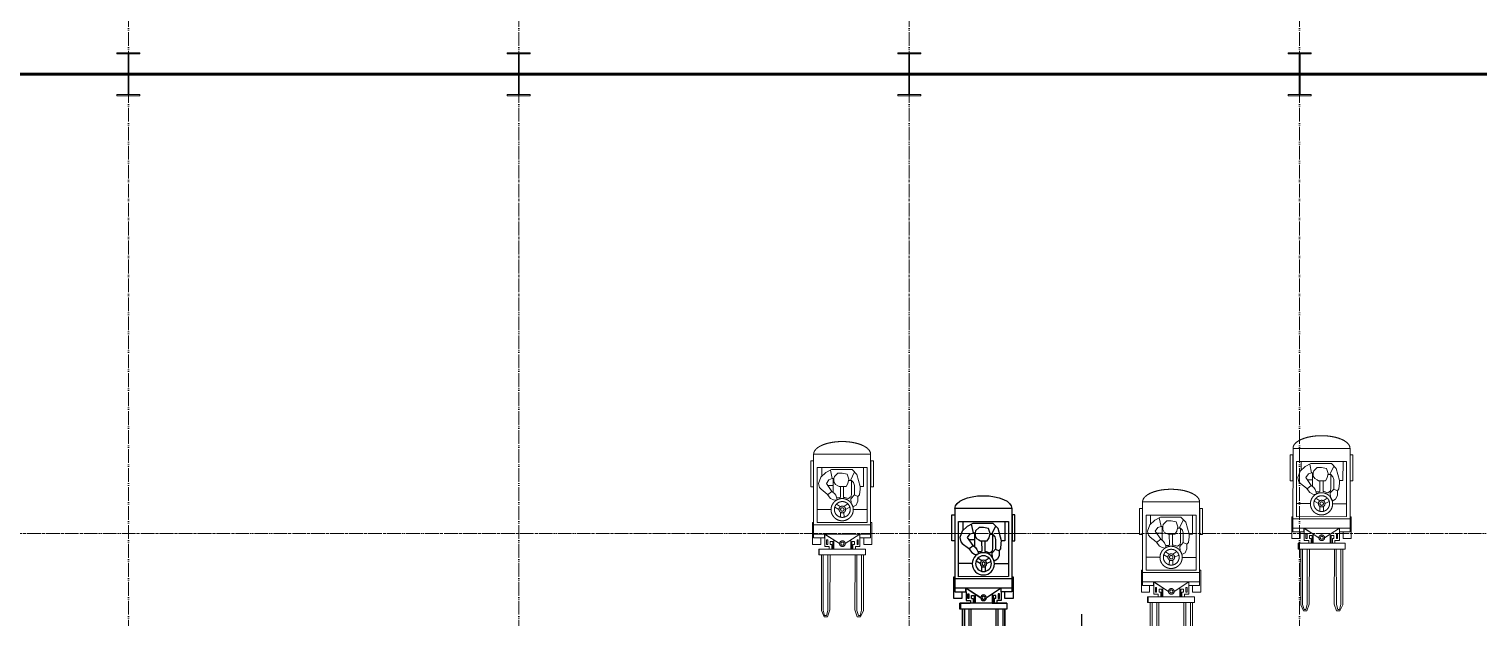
# Model space of a CAD drawing. Header units: millimetres. Extents: x 163705 to 1616509, y 81827 to 302547.
# Drawn here: x 232597 to 257851, y 155391 to 165648 of the extents above; entities that cross this region are included whole.
import ezdxf

# ---------------------------------------------------------------- set-up
doc = ezdxf.new("R2010")
doc.units = ezdxf.units.MM
doc.header["$LTSCALE"] = 10
doc.linetypes.add('ACAD_ISO02W100', pattern=[15, 12, -3])
doc.linetypes.add('ACAD_ISO05W100', pattern=[33, 24, -3, 0, -3, 0, -3])
for name, color, linetype, lineweight in [('1-双点线', 8, 'ACAD_ISO05W100', 0), ('1-建筑轮廓', 7, 'Continuous', 20), ('1-虚线', 8, 'ACAD_ISO02W100', 0), ('1-钢构', 6, 'Continuous', 0)]:
    doc.layers.add(name, color=color, linetype=linetype, lineweight=lineweight)

# ---------------------------------------------------------------- blocks, each defined once
blk = doc.blocks.new('G$C5C029050')
at = {"layer": '1-双点线'}
for p, q in [((52618.6, 77039.4), (52618.6, 45039.4)), ((59418.6, 77039.4), (59418.6, 45039.4)), ((66218.6, 77039.4), (66218.6, 45039.4)), ((73018.6, 77039.4), (73018.6, 45039.4)), ((1, 69039.4), (92688.6, 69039.4)), ((1, 61039.4), (92688.6, 61039.4))]:
    blk.add_line(p, q, dxfattribs=at)
at = {"layer": '1-双点线', "const_width": 50}
blk.add_lwpolyline([(2918.6, 69039.4), (2918.6, 21039.4), (86618.6, 21039.4), (86618.6, 69039.4)], close=True, dxfattribs=at)
at = {"layer": '1-双点线'}
blk.add_lwpolyline([(2918.6, 69039.4), (86618.6, 69039.4), (86618.6, 45039.4), (2918.6, 45039.4)], close=True, dxfattribs=at)
at = {"layer": '1-钢构'}
for points in [[(52818.6, 69414.4), (52818.6, 69394.3), (52624.6, 69394.3), (52624.6, 68684.6), (52818.6, 68684.6), (52818.6, 68664.4), (52418.6, 68664.4), (52418.6, 68684.6), (52612.5, 68684.6), (52612.5, 69394.3), (52418.6, 69394.3), (52418.6, 69414.4), (52818.6, 69414.4)], [(59618.6, 69414.4), (59618.6, 69394.3), (59424.6, 69394.3), (59424.6, 68684.6), (59618.6, 68684.6), (59618.6, 68664.4), (59218.6, 68664.4), (59218.6, 68684.6), (59412.5, 68684.6), (59412.5, 69394.3), (59218.6, 69394.3), (59218.6, 69414.4), (59618.6, 69414.4)], [(66418.6, 69414.4), (66418.6, 69394.3), (66224.6, 69394.3), (66224.6, 68684.6), (66418.6, 68684.6), (66418.6, 68664.4), (66018.6, 68664.4), (66018.6, 68684.6), (66212.5, 68684.6), (66212.5, 69394.3), (66018.6, 69394.3), (66018.6, 69414.4), (66418.6, 69414.4)], [(73218.6, 69414.4), (73218.6, 69394.3), (73024.6, 69394.3), (73024.6, 68684.6), (73218.6, 68684.6), (73218.6, 68664.4), (72818.6, 68664.4), (72818.6, 68684.6), (73012.5, 68684.6), (73012.5, 69394.3), (72818.6, 69394.3), (72818.6, 69414.4), (73218.6, 69414.4)]]:
    blk.add_lwpolyline(points, dxfattribs=at)
blk = doc.blocks.new('11111')
at = {"ltscale": 1000}
for p, q in [((523191, 351985), (523191, 315627)), ((523191, 351985), (548010, 351985)), ((548010, 351985), (548017, 317187)), ((524718, 346205), (524692, 322265)), ((546509, 346223), (524718, 346247)), ((526242, 346245), (526255, 337931)), ((527718, 337931), (529181, 343180)), ((529181, 343180), (531310, 345336)), ((532020, 340581), (530245, 344258)), ((531310, 345336), (540243, 345336)), ((532651, 341120), (533418, 343277)), ((533130, 339204), (532651, 341120)), ((533418, 343277), (535624, 343708)), ((535624, 343708), (537495, 343708)), ((537495, 343708), (538982, 342222)), ((538982, 342222), (539174, 341360)), ((539893, 341360), (539174, 341360)), ((539174, 341360), (539174, 339922)), ((539533, 341360), (539539, 335337)), ((539893, 341360), (540729, 345078)), ((541332, 340881), (539893, 341360)), ((540243, 345336), (542671, 344048)), ((542671, 344048), (544889, 342042)), ((544509, 346225), (544509, 342404)), ((544889, 342042), (545848, 339316)), ((546478, 322233), (546509, 346223)), ((526255, 337931), (527386, 337931)), ((527386, 337931), (527718, 337931)), ((527792, 336821), (527718, 337931)), ((528021, 334346), (527792, 336821)), ((530689, 339640), (530270, 338421)), ((530270, 338421), (530270, 334269)), ((531537, 340581), (530689, 339640)), ((531537, 334691), (531537, 340581)), ((531537, 340581), (532786, 340581)), ((531636, 333519), (531537, 334691)), ((533898, 337904), (533130, 339204)), ((536861, 337904), (533898, 337904)), ((534941, 337904), (534941, 333173)), ((536366, 337904), (536336, 333362)), ((537543, 338293), (536861, 337904)), ((538550, 338868), (537543, 338293)), ((538984, 334903), (538414, 334124)), ((539174, 339922), (538550, 338868)), ((540093, 335771), (538984, 334903)), ((539536, 338348), (541842, 338353)), ((540093, 335771), (542483, 339299)), ((541917, 334373), (540093, 335771)), ((542131, 334644), (540633, 332746)), ((542483, 339299), (541332, 340881)), ((544769, 336711), (542131, 334644)), ((545459, 337460), (544769, 336711)), ((545848, 339316), (545459, 337460)), ((528707, 333546), (528021, 334346)), ((530270, 334269), (528707, 333546)), ((528707, 333546), (528707, 331527)), ((528707, 331527), (529469, 329813)), ((529469, 329813), (530903, 329057)), ((531789, 332575), (530270, 334269)), ((530903, 329057), (531655, 330669)), ((532814, 332687), (531636, 333519)), ((531655, 330669), (531789, 332575)), ((532225, 328889), (534075, 327933)), ((534394, 333173), (532814, 332687)), ((533123, 330344), (534825, 329203)), ((534941, 333173), (534394, 333173)), ((536314, 329152), (538013, 330307)), ((536336, 333362), (536757, 333061)), ((536757, 333061), (537984, 333086)), ((536978, 327933), (538809, 328956)), ((537905, 332896), (537827, 332142)), ((538414, 334124), (537905, 332896)), ((539434, 332087), (538200, 331926)), ((540633, 332746), (539434, 332087)), ((523191, 322238), (522653, 322238)), ((522653, 322238), (522653, 312736)), ((524692, 322265), (546478, 322233)), ((524698, 327854), (530819, 327854)), ((534805, 326674), (534770, 324579)), ((536356, 326742), (536382, 324603)), ((540424, 327986), (546486, 327978)), ((548515, 322244), (548016, 322244)), ((548515, 312714), (548515, 322244)), ((523191, 321300), (548016, 321305)), ((523191, 317187), (548017, 317187)), ((527831, 315627), (527831, 317187)), ((527831, 317187), (534259, 313053)), ((536736, 313053), (543289, 317187)), ((543164, 317187), (536736, 313053)), ((543164, 315627), (543164, 317187)), ((543289, 315625), (543289, 317187)), ((548017, 317187), (548017, 315625)), ((522653, 312736), (526201, 312736)), ((523191, 315627), (527831, 315627)), ((525364, 310652), (545809, 310681)), ((531831, 310660), (525364, 310652)), ((529804, 310652), (525364, 310652)), ((525364, 310652), (525364, 308150)), ((526201, 312736), (526201, 315627)), ((527831, 315627), (527831, 311836)), ((527831, 311836), (529804, 311836)), ((527831, 311836), (529804, 311836)), ((529804, 311836), (529804, 310652)), ((529804, 311836), (529805, 310658)), ((530180, 312734), (530199, 314049)), ((530180, 312734), (530877, 312715)), ((530199, 314049), (531341, 314049)), ((530877, 312715), (530880, 310660)), ((531341, 314049), (531341, 310661)), ((531831, 314614), (531831, 310660)), ((539164, 314614), (539164, 310660)), ((539164, 310660), (545630, 310652)), ((540795, 314049), (539653, 314049)), ((539653, 314049), (539653, 310661)), ((540118, 312715), (540115, 310660)), ((540814, 312734), (540118, 312715)), ((540814, 312734), (540795, 314049)), ((541191, 311836), (541189, 310658)), ((543164, 311836), (541191, 311836)), ((541191, 311836), (541191, 310652)), ((543164, 311836), (541191, 311836)), ((541191, 310652), (545630, 310652)), ((545809, 310681), (541390, 310681)), ((547803, 315627), (543164, 315627)), ((543164, 315627), (543164, 311836)), ((548017, 315625), (543289, 315625)), ((544952, 315625), (544952, 312714)), ((544952, 312714), (548515, 312714)), ((545630, 310652), (545630, 308150)), ((545809, 308148), (545809, 310681)), ((525364, 308150), (545809, 308148)), ((527119, 308150), (527142, 284070)), ((529142, 284000), (529145, 308149)), ((530019, 284178), (529986, 308149)), ((540975, 284178), (540889, 308148)), ((541852, 284000), (541850, 308149)), ((543876, 308150), (543853, 284070)), ((529056, 281260), (530019, 284178)), ((541938, 281260), (540975, 284178)), ((526333, 283914), (527565, 281260)), ((527142, 284070), (527773, 281791)), ((527565, 281260), (529056, 281260)), ((527773, 281791), (528511, 281791)), ((528511, 281791), (529142, 284000)), ((542484, 281791), (541852, 284000)), ((543430, 281260), (541938, 281260)), ((543221, 281791), (542484, 281791)), ((543853, 284070), (543221, 281791)), ((544661, 283914), (543430, 281260))]:
    blk.add_line(p, q, dxfattribs=at)
for points in [[(521918, 349122), (523128, 349122), (523128, 337797), (521918, 337797)], [(549284, 349125), (548074, 349125), (548077, 337800), (549287, 337800)], [(528632, 314764), (529116, 314764), (529116, 312696), (528632, 312696)], [(542362, 314764), (541879, 314764), (541879, 312696), (542362, 312696)], [(526333, 308150), (526333, 283914)], [(544661, 308150), (544661, 283914)]]:
    blk.add_lwpolyline(points, close=True, dxfattribs=at)
for centre, radius in [((535589, 327854), 4838), ((535527, 327933), 3438), ((535527, 327933), 1452), ((535527, 327933), 746), ((535497, 313053), 1238), ((535497, 313053), 664)]:
    blk.add_circle(centre, radius, dxfattribs=at)
blk.add_ellipse((535601, 351985), major_axis=(-12409, 0), ratio=0.4450591, start_param=3.1415927, end_param=6.2831853, dxfattribs=at)
blk = doc.blocks.new('G$C2612153E')
at = {"xscale": -0.0400000000809087, "yscale": 0.0400000000809087, "zscale": 0.0400000000809087, "rotation": 269.9999999999891}
blk.add_blockref('11111', (-7735, -16439), dxfattribs=at)
blk = doc.blocks.new('A$C790c3438')
blk.add_line((5784, 16452), (5784, 11503))
at = {"rotation": 90}
blk.add_blockref('G$C2612153E', (9060, 11949), dxfattribs=at)
at = {"layer": '1-虚线', "xscale": -0.0400000000809087, "yscale": 0.0400000000809087, "zscale": 0.0400000000809087, "rotation": 359.9999999999891}
for p in [(23039, 5157), (31388, 5259), (28768, 4326)]:
    blk.add_blockref('11111', p, dxfattribs=at)

msp = doc.modelspace()

# ---------------------------------------------------------------- block references
msp.add_blockref('A$C790c3438', (245144.313, 139006.156))
at = {"layer": '1-建筑轮廓'}
msp.add_blockref('G$C5C029050', (181709.24, 95820.209), dxfattribs=at)

doc.saveas('drawing.dxf')
